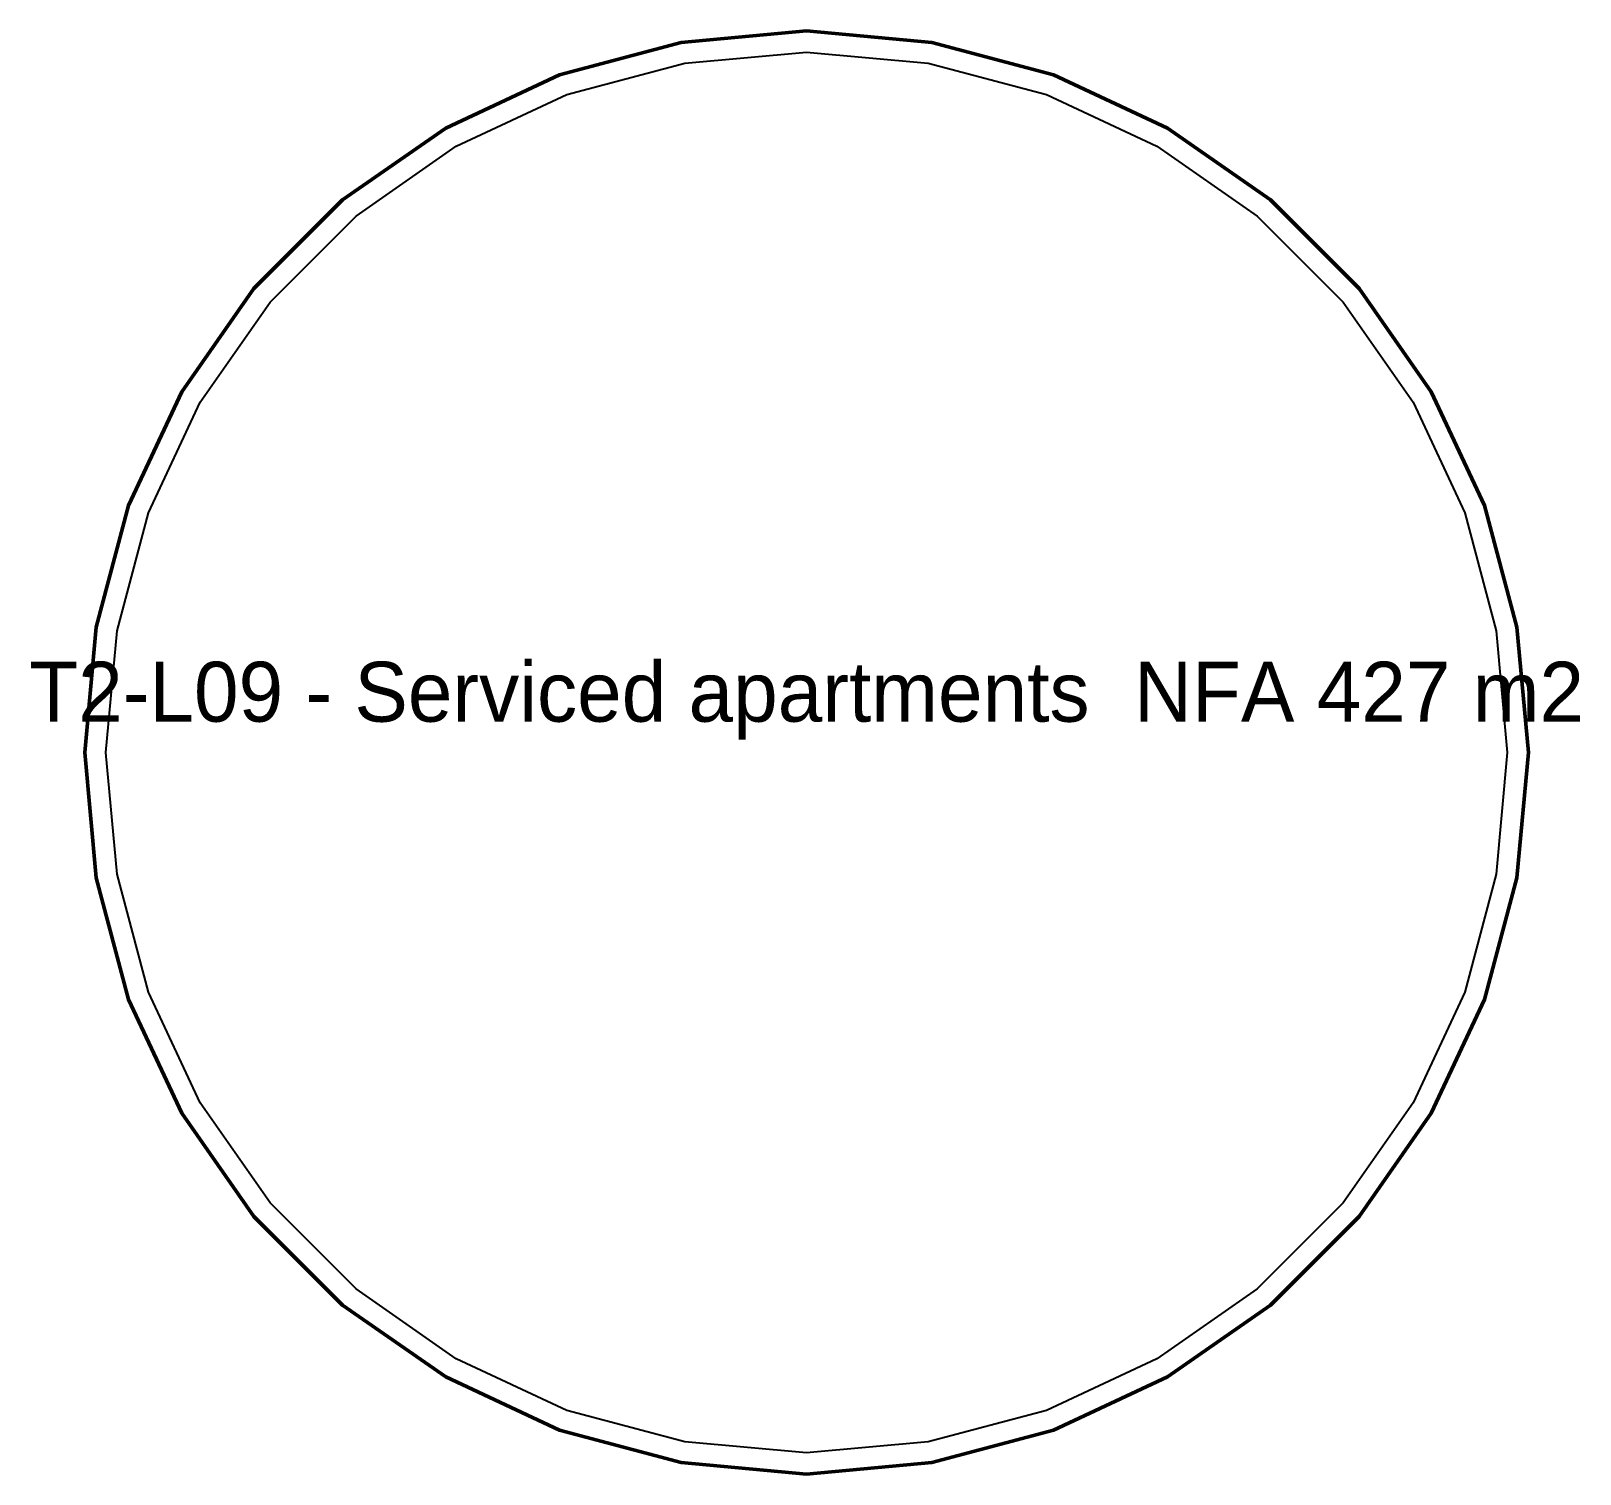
# Model space of a CAD drawing. Header units: metres. Extents: x 50.1 to 75.9, y -39 to -15.
import ezdxf
from ezdxf.enums import TextEntityAlignment as Align

# ---------------------------------------------------------------- set-up
doc = ezdxf.new("R2010")
doc.units = ezdxf.units.M
doc.layers.add('TEXT', color=250, linetype='Continuous')
doc.layers.add('WALL', color=7, linetype='Continuous')

msp = doc.modelspace()

# ---------------------------------------------------------------- linework, layer by layer
at = {"layer": 'WALL', "lineweight": 50}
msp.add_lwpolyline([(75.04, -27), (74.85, -24.91), (74.31, -22.88), (73.42, -20.98), (72.22, -19.26), (70.74, -17.78), (69.02, -16.58), (67.12, -15.69), (65.09, -15.15), (63, -14.96), (60.91, -15.15), (58.88, -15.69), (56.98, -16.58), (55.26, -17.78), (53.78, -19.26), (52.58, -20.98), (51.69, -22.88), (51.15, -24.91), (50.96, -27), (51.15, -29.09), (51.69, -31.12), (52.58, -33.02), (53.78, -34.74), (55.26, -36.22), (56.98, -37.42), (58.88, -38.31), (60.91, -38.85), (63, -39.04), (65.09, -38.85), (67.12, -38.31), (69.02, -37.42), (70.74, -36.22), (72.22, -34.74), (73.42, -33.02), (74.31, -31.12), (74.85, -29.09)], close=True, dxfattribs=at)
at = {"layer": 'WALL'}
msp.add_lwpolyline([(74.689, -27), (74.504, -29.029), (73.98, -31), (73.116, -32.844), (71.951, -34.514), (70.514, -35.951), (68.844, -37.116), (67, -37.98), (65.029, -38.504), (63, -38.689), (60.971, -38.504), (59, -37.98), (57.156, -37.116), (55.486, -35.951), (54.049, -34.514), (52.884, -32.844), (52.02, -31), (51.496, -29.029), (51.311, -27), (51.496, -24.971), (52.02, -23), (52.884, -21.156), (54.049, -19.486), (55.486, -18.049), (57.156, -16.884), (59, -16.02), (60.971, -15.496), (63, -15.311), (65.029, -15.496), (67, -16.02), (68.844, -16.884), (70.514, -18.049), (71.951, -19.486), (73.116, -21.156), (73.98, -23), (74.504, -24.971), (74.689, -27)], close=True, dxfattribs=at)

# ---------------------------------------------------------------- texts
at = {"layer": 'TEXT'}
msp.add_text('T2-L09 - Serviced apartments  NFA 427 m2', height=1, dxfattribs=at).set_placement((63, -25.986), align=Align.MIDDLE_CENTER)

doc.saveas('drawing.dxf')
